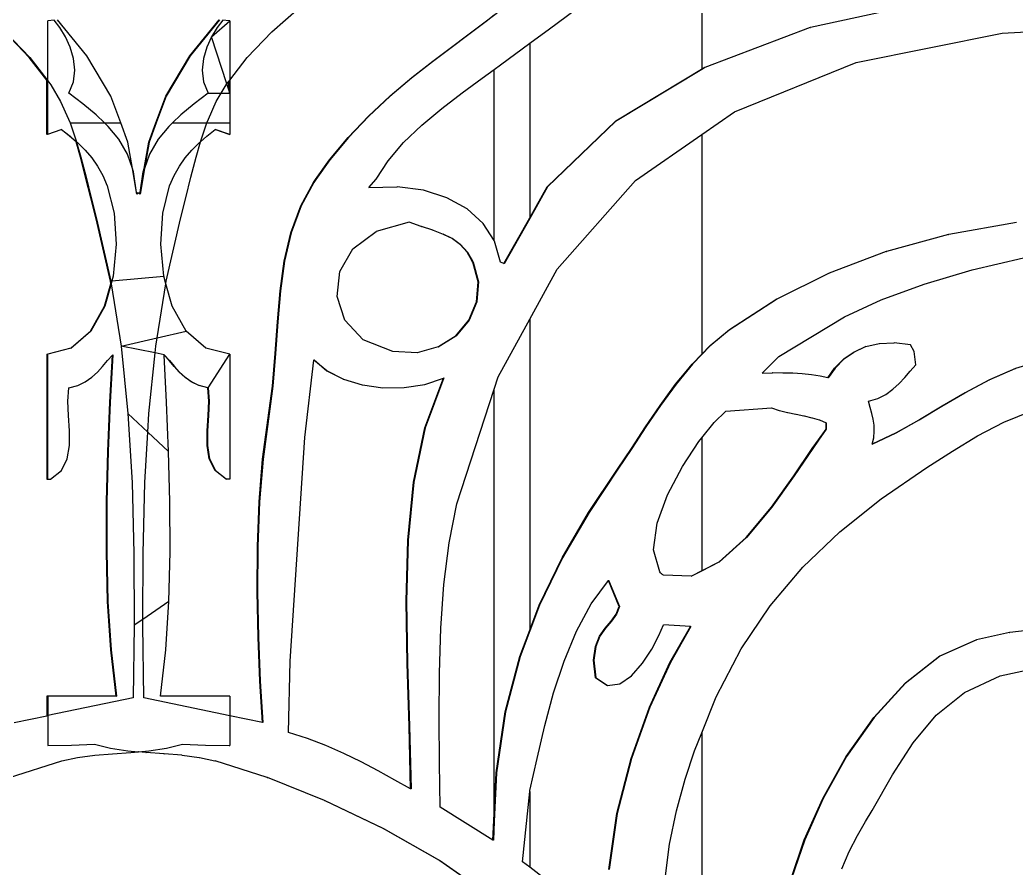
# Model space of a CAD drawing. Header units: inches. Extents: x 1397 to 20304, y -27267 to -746.
# Drawn here: x 3023.17 to 3036.18, y -9220.05 to -9208.98 of the extents above; entities that cross this region are included whole.
import ezdxf

# ---------------------------------------------------------------- set-up
doc = ezdxf.new("R2010")
doc.units = ezdxf.units.IN
doc.header["$LTSCALE"] = 17
doc.header["$MEASUREMENT"] = 0
doc.layers.add('OUTLINE', color=1, linetype='Continuous', lineweight=25)

# ---------------------------------------------------------------- blocks, each defined once
blk = doc.blocks.new('kk')
for p, q in [((-1717.483, -2503.72), (-1717.483, -2505.557)), ((-1719.595, -2504.392), (-1720.293, -2504.928)), ((-1719.472, -2505.027), (-1718.81, -2504.538)), ((-1714.53, -2504.68), (-1716.063, -2505.012)), ((-1723.096, -2505.07), (-1722.739, -2504.753)), ((-1725.937, -2504.916), (-1726.021, -2504.925)), ((-1726.021, -2505.709), (-1726.021, -2504.925)), ((-1725.863, -2505.013), (-1725.937, -2504.916)), ((-1725.513, -2505.381), (-1725.896, -2504.911)), ((-1724.166, -2505.381), (-1723.783, -2504.911)), ((-1723.778, -2504.911), (-1724.161, -2505.381)), ((-1723.884, -2505.132), (-1723.644, -2504.925)), ((-1723.737, -2504.916), (-1723.811, -2505.013)), ((-1723.653, -2504.925), (-1723.737, -2504.916)), ((-1723.644, -2504.925), (-1723.653, -2504.925)), ((-1723.644, -2504.925), (-1723.644, -2505.697)), ((-1720.997, -2505.456), (-1720.297, -2504.928)), ((-1720.293, -2504.928), (-1720.993, -2505.456)), ((-1720.297, -2504.928), (-1720.193, -2504.848)), ((-1720.297, -2504.928), (-1720.293, -2504.928)), ((-1713.561, -2505.085), (-1711.323, -2504.959)), ((-1726.262, -2505.405), (-1726.583, -2505.07)), ((-1726.578, -2505.07), (-1726.257, -2505.405)), ((-1725.791, -2505.132), (-1725.863, -2505.013)), ((-1723.811, -2505.013), (-1723.884, -2505.132)), ((-1723.417, -2505.405), (-1723.096, -2505.07)), ((-1719.728, -2505.217), (-1719.472, -2505.027)), ((-1716.068, -2505.012), (-1717.441, -2505.535)), ((-1716.068, -2505.012), (-1716.063, -2505.012)), ((-1715.466, -2505.469), (-1713.561, -2505.085)), ((-1725.728, -2505.268), (-1725.791, -2505.132)), ((-1723.884, -2505.132), (-1723.946, -2505.268)), ((-1723.683, -2505.748), (-1723.884, -2505.132)), ((-1720.109, -2505.5), (-1719.728, -2505.217)), ((-1719.728, -2505.217), (-1719.728, -2507.495)), ((-1725.684, -2505.415), (-1725.728, -2505.268)), ((-1723.946, -2505.268), (-1723.99, -2505.415)), ((-1726.035, -2505.697), (-1726.262, -2505.405)), ((-1726.257, -2505.405), (-1726.262, -2505.405)), ((-1726.257, -2505.405), (-1726.035, -2505.692)), ((-1725.667, -2505.568), (-1725.684, -2505.415)), ((-1725.2, -2505.909), (-1725.513, -2505.381)), ((-1724.479, -2505.909), (-1724.166, -2505.381)), ((-1724.161, -2505.381), (-1724.474, -2505.909)), ((-1724.166, -2505.381), (-1724.161, -2505.381)), ((-1723.99, -2505.415), (-1724.007, -2505.568)), ((-1723.644, -2505.697), (-1723.417, -2505.405)), ((-1721.272, -2505.667), (-1720.997, -2505.456)), ((-1720.993, -2505.456), (-1721.267, -2505.667)), ((-1720.997, -2505.456), (-1720.993, -2505.456)), ((-1717.055, -2506.112), (-1715.466, -2505.469)), ((-1725.685, -2505.72), (-1725.667, -2505.568)), ((-1724.007, -2505.568), (-1723.99, -2505.72)), ((-1720.35, -2505.672), (-1720.193, -2505.56)), ((-1720.193, -2505.56), (-1720.109, -2505.5)), ((-1720.193, -2507.793), (-1720.193, -2505.56)), ((-1718.609, -2506.234), (-1717.483, -2505.557)), ((-1717.441, -2505.535), (-1718.604, -2506.234)), ((-1717.483, -2505.557), (-1717.446, -2505.535)), ((-1717.446, -2505.535), (-1717.441, -2505.535)), ((-1726.035, -2505.692), (-1726.035, -2505.697)), ((-1726.035, -2505.692), (-1726.021, -2505.709)), ((-1726.035, -2506.407), (-1726.035, -2505.697)), ((-1726.021, -2505.709), (-1725.982, -2505.759)), ((-1726.021, -2506.404), (-1726.021, -2505.709)), ((-1725.746, -2505.867), (-1725.685, -2505.72)), ((-1723.99, -2505.72), (-1723.928, -2505.867)), ((-1723.692, -2505.759), (-1723.683, -2505.748)), ((-1723.683, -2505.748), (-1723.658, -2505.715)), ((-1723.658, -2505.825), (-1723.683, -2505.748)), ((-1723.658, -2505.715), (-1723.644, -2505.697)), ((-1723.658, -2505.825), (-1723.658, -2505.715)), ((-1723.644, -2505.697), (-1723.644, -2505.867)), ((-1721.554, -2505.906), (-1721.272, -2505.667)), ((-1721.267, -2505.667), (-1721.549, -2505.906)), ((-1721.272, -2505.667), (-1721.267, -2505.667)), ((-1720.61, -2505.863), (-1720.35, -2505.672)), ((-1725.982, -2505.759), (-1725.854, -2505.977)), ((-1725.565, -2506.009), (-1725.746, -2505.867)), ((-1723.928, -2505.867), (-1724.11, -2506.009)), ((-1723.928, -2505.867), (-1723.756, -2505.867)), ((-1723.821, -2505.977), (-1723.756, -2505.867)), ((-1723.756, -2505.867), (-1723.692, -2505.759)), ((-1723.756, -2505.867), (-1723.644, -2505.867)), ((-1723.644, -2505.867), (-1723.658, -2505.825)), ((-1723.644, -2505.867), (-1723.644, -2506.258)), ((-1720.877, -2506.068), (-1720.61, -2505.863)), ((-1725.854, -2505.977), (-1725.749, -2506.209)), ((-1725.391, -2506.152), (-1725.565, -2506.009)), ((-1725.069, -2506.258), (-1725.2, -2505.909)), ((-1724.61, -2506.258), (-1724.479, -2505.909)), ((-1724.474, -2505.909), (-1724.605, -2506.258)), ((-1724.479, -2505.909), (-1724.474, -2505.909)), ((-1724.11, -2506.009), (-1724.283, -2506.152)), ((-1723.925, -2506.209), (-1723.821, -2505.977)), ((-1721.834, -2506.167), (-1721.554, -2505.906)), ((-1721.549, -2505.906), (-1721.829, -2506.167)), ((-1721.554, -2505.906), (-1721.549, -2505.906)), ((-1721.137, -2506.286), (-1720.877, -2506.068)), ((-1717.483, -2506.409), (-1717.055, -2506.112)), ((-1725.749, -2506.209), (-1725.731, -2506.258)), ((-1725.731, -2506.258), (-1725.663, -2506.452)), ((-1725.731, -2506.258), (-1725.279, -2506.258)), ((-1725.279, -2506.258), (-1725.391, -2506.152)), ((-1725.279, -2506.258), (-1725.069, -2506.258)), ((-1725.232, -2506.303), (-1725.279, -2506.258)), ((-1724.976, -2506.508), (-1725.069, -2506.258)), ((-1724.703, -2506.508), (-1724.61, -2506.258)), ((-1724.605, -2506.258), (-1724.698, -2506.508)), ((-1724.605, -2506.258), (-1724.61, -2506.258)), ((-1724.395, -2506.258), (-1724.442, -2506.303)), ((-1724.283, -2506.152), (-1724.395, -2506.258)), ((-1724.395, -2506.258), (-1723.943, -2506.258)), ((-1724.012, -2506.452), (-1723.943, -2506.258)), ((-1723.943, -2506.258), (-1723.925, -2506.209)), ((-1723.943, -2506.258), (-1723.644, -2506.258)), ((-1723.644, -2506.258), (-1723.644, -2506.407)), ((-1721.834, -2506.167), (-1722.101, -2506.446)), ((-1721.829, -2506.167), (-1722.096, -2506.446)), ((-1721.834, -2506.167), (-1721.829, -2506.167)), ((-1719.501, -2507.092), (-1718.609, -2506.234)), ((-1718.604, -2506.234), (-1719.496, -2507.092)), ((-1718.609, -2506.234), (-1718.604, -2506.234)), ((-1726.021, -2506.404), (-1726.035, -2506.407)), ((-1726.021, -2506.404), (-1725.845, -2506.344)), ((-1725.845, -2506.344), (-1725.842, -2506.343)), ((-1725.736, -2506.43), (-1725.845, -2506.344)), ((-1725.842, -2506.343), (-1725.731, -2506.43)), ((-1725.093, -2506.471), (-1725.232, -2506.303)), ((-1724.442, -2506.303), (-1724.581, -2506.471)), ((-1723.943, -2506.43), (-1723.834, -2506.344)), ((-1723.834, -2506.344), (-1723.832, -2506.343)), ((-1723.658, -2506.404), (-1723.834, -2506.344)), ((-1723.832, -2506.343), (-1723.658, -2506.404)), ((-1723.658, -2506.404), (-1723.658, -2506.403)), ((-1723.658, -2506.404), (-1723.644, -2506.407)), ((-1721.375, -2506.514), (-1721.137, -2506.286)), ((-1725.736, -2506.43), (-1725.731, -2506.43)), ((-1725.652, -2506.503), (-1725.736, -2506.43)), ((-1725.731, -2506.43), (-1725.654, -2506.498)), ((-1725.663, -2506.452), (-1725.648, -2506.503)), ((-1725.652, -2506.503), (-1725.654, -2506.498)), ((-1725.654, -2506.498), (-1725.648, -2506.503)), ((-1725.594, -2506.705), (-1725.652, -2506.503)), ((-1725.646, -2506.509), (-1725.652, -2506.503)), ((-1725.648, -2506.503), (-1725.646, -2506.509)), ((-1725.648, -2506.503), (-1725.629, -2506.519)), ((-1725.646, -2506.509), (-1725.589, -2506.705)), ((-1725.629, -2506.519), (-1725.534, -2506.613)), ((-1724.981, -2506.666), (-1725.093, -2506.471)), ((-1724.917, -2506.851), (-1724.976, -2506.508)), ((-1724.762, -2506.851), (-1724.703, -2506.508)), ((-1724.698, -2506.508), (-1724.753, -2506.825)), ((-1724.703, -2506.508), (-1724.698, -2506.508)), ((-1724.581, -2506.471), (-1724.693, -2506.666)), ((-1724.14, -2506.613), (-1724.045, -2506.519)), ((-1724.085, -2506.705), (-1724.027, -2506.503)), ((-1724.045, -2506.519), (-1724.027, -2506.503)), ((-1724.027, -2506.503), (-1723.943, -2506.43)), ((-1724.027, -2506.503), (-1724.012, -2506.452)), ((-1722.344, -2506.737), (-1722.101, -2506.446)), ((-1722.096, -2506.446), (-1722.339, -2506.737)), ((-1722.101, -2506.446), (-1722.096, -2506.446)), ((-1721.578, -2506.75), (-1721.375, -2506.514)), ((-1718.349, -2507.01), (-1717.483, -2506.409)), ((-1717.483, -2506.409), (-1717.483, -2509.275)), ((-1725.534, -2506.613), (-1725.448, -2506.713)), ((-1724.917, -2506.851), (-1724.981, -2506.666)), ((-1724.693, -2506.666), (-1724.757, -2506.851)), ((-1724.226, -2506.713), (-1724.14, -2506.613)), ((-1725.527, -2506.966), (-1725.594, -2506.705)), ((-1725.589, -2506.705), (-1725.594, -2506.705)), ((-1725.589, -2506.705), (-1725.522, -2506.966)), ((-1725.448, -2506.713), (-1725.371, -2506.822)), ((-1724.303, -2506.822), (-1724.226, -2506.713)), ((-1724.152, -2506.966), (-1724.085, -2506.705)), ((-1722.524, -2506.995), (-1722.344, -2506.737)), ((-1722.339, -2506.737), (-1722.521, -2506.997)), ((-1722.344, -2506.737), (-1722.339, -2506.737)), ((-1721.733, -2506.992), (-1721.578, -2506.75)), ((-1725.371, -2506.822), (-1725.303, -2506.943)), ((-1724.902, -2506.894), (-1724.917, -2506.851)), ((-1724.862, -2507.164), (-1724.917, -2506.851)), ((-1724.862, -2507.164), (-1724.902, -2506.894)), ((-1724.816, -2507.164), (-1724.777, -2506.894)), ((-1724.757, -2506.851), (-1724.812, -2507.164)), ((-1724.772, -2506.894), (-1724.79, -2507.013)), ((-1724.777, -2506.894), (-1724.762, -2506.851)), ((-1724.772, -2506.894), (-1724.777, -2506.894)), ((-1724.766, -2506.878), (-1724.772, -2506.894)), ((-1724.766, -2506.878), (-1724.762, -2506.851)), ((-1724.757, -2506.851), (-1724.766, -2506.878)), ((-1724.762, -2506.851), (-1724.753, -2506.825)), ((-1724.753, -2506.825), (-1724.757, -2506.851)), ((-1724.371, -2506.943), (-1724.303, -2506.822)), ((-1725.461, -2507.236), (-1725.527, -2506.966)), ((-1725.522, -2506.966), (-1725.527, -2506.966)), ((-1725.522, -2506.966), (-1725.456, -2507.236)), ((-1725.303, -2506.943), (-1725.245, -2507.078)), ((-1724.816, -2507.164), (-1724.79, -2507.013)), ((-1724.79, -2507.013), (-1724.812, -2507.164)), ((-1724.43, -2507.078), (-1724.371, -2506.943)), ((-1724.218, -2507.236), (-1724.152, -2506.966)), ((-1722.717, -2507.337), (-1722.553, -2507.036)), ((-1722.548, -2507.036), (-1722.712, -2507.337)), ((-1722.553, -2507.036), (-1722.524, -2506.995)), ((-1722.553, -2507.036), (-1722.548, -2507.036)), ((-1722.521, -2506.997), (-1722.548, -2507.036)), ((-1722.521, -2506.997), (-1722.524, -2506.995)), ((-1721.829, -2507.1), (-1721.733, -2506.992)), ((-1719.37, -2508.164), (-1718.349, -2507.01)), ((-1725.245, -2507.078), (-1725.154, -2507.436)), ((-1724.839, -2507.175), (-1724.862, -2507.164)), ((-1724.86, -2507.186), (-1724.862, -2507.164)), ((-1724.837, -2507.176), (-1724.86, -2507.186)), ((-1724.839, -2507.175), (-1724.816, -2507.164)), ((-1724.837, -2507.176), (-1724.839, -2507.175)), ((-1724.816, -2507.166), (-1724.837, -2507.176)), ((-1724.815, -2507.186), (-1724.837, -2507.176)), ((-1724.812, -2507.164), (-1724.816, -2507.164)), ((-1724.816, -2507.166), (-1724.816, -2507.164)), ((-1724.812, -2507.164), (-1724.816, -2507.166)), ((-1724.812, -2507.164), (-1724.815, -2507.186)), ((-1724.52, -2507.436), (-1724.43, -2507.078)), ((-1721.829, -2507.1), (-1721.464, -2507.09)), ((-1721.464, -2507.09), (-1721.46, -2507.09)), ((-1721.117, -2507.135), (-1721.46, -2507.09)), ((-1720.81, -2507.233), (-1721.117, -2507.135)), ((-1719.728, -2507.495), (-1719.501, -2507.092)), ((-1719.496, -2507.092), (-1719.728, -2507.503)), ((-1719.501, -2507.092), (-1719.496, -2507.092)), ((-1725.39, -2507.51), (-1725.461, -2507.236)), ((-1725.456, -2507.236), (-1725.461, -2507.236)), ((-1725.456, -2507.236), (-1725.385, -2507.51)), ((-1724.289, -2507.51), (-1724.218, -2507.236)), ((-1720.547, -2507.378), (-1720.81, -2507.233)), ((-1725.154, -2507.436), (-1725.127, -2507.841)), ((-1724.547, -2507.841), (-1724.52, -2507.436)), ((-1722.848, -2507.69), (-1722.717, -2507.337)), ((-1722.712, -2507.337), (-1722.843, -2507.69)), ((-1722.717, -2507.337), (-1722.712, -2507.337)), ((-1720.336, -2507.569), (-1720.547, -2507.378)), ((-1725.204, -2508.321), (-1725.39, -2507.51)), ((-1725.385, -2507.51), (-1725.39, -2507.51)), ((-1725.385, -2507.51), (-1725.199, -2508.321)), ((-1724.475, -2508.321), (-1724.289, -2507.51)), ((-1721.303, -2507.554), (-1721.736, -2507.672)), ((-1721.145, -2507.608), (-1721.303, -2507.554)), ((-1720.193, -2507.793), (-1720.336, -2507.569)), ((-1720.065, -2508.093), (-1719.728, -2507.495)), ((-1719.728, -2507.503), (-1720.061, -2508.094)), ((-1719.728, -2507.495), (-1719.728, -2507.503)), ((-1713.372, -2507.557), (-1714.256, -2507.714)), ((-1722.933, -2508.061), (-1722.848, -2507.69)), ((-1722.843, -2507.69), (-1722.929, -2508.061)), ((-1722.848, -2507.69), (-1722.843, -2507.69)), ((-1722.039, -2507.901), (-1721.736, -2507.672)), ((-1721.145, -2507.608), (-1721.14, -2507.608)), ((-1720.996, -2507.656), (-1721.14, -2507.608)), ((-1720.996, -2507.656), (-1720.991, -2507.656)), ((-1720.991, -2507.656), (-1720.861, -2507.707)), ((-1720.741, -2507.767), (-1720.861, -2507.707)), ((-1720.861, -2507.707), (-1720.857, -2507.707)), ((-1720.857, -2507.707), (-1720.736, -2507.767)), ((-1720.741, -2507.767), (-1720.736, -2507.767)), ((-1720.636, -2507.843), (-1720.741, -2507.767)), ((-1720.736, -2507.767), (-1720.631, -2507.843)), ((-1720.187, -2507.802), (-1720.193, -2507.793)), ((-1720.109, -2508.073), (-1720.187, -2507.802)), ((-1714.26, -2507.714), (-1715.072, -2507.934)), ((-1714.26, -2507.714), (-1714.256, -2507.714)), ((-1725.127, -2507.841), (-1725.166, -2508.258)), ((-1724.508, -2508.258), (-1724.547, -2507.841)), ((-1722.209, -2508.198), (-1722.039, -2507.901)), ((-1720.636, -2507.843), (-1720.631, -2507.843)), ((-1720.546, -2507.943), (-1720.636, -2507.843)), ((-1720.631, -2507.843), (-1720.541, -2507.943)), ((-1720.546, -2507.943), (-1720.541, -2507.943)), ((-1720.483, -2508.053), (-1720.546, -2507.943)), ((-1720.541, -2507.943), (-1720.477, -2508.056)), ((-1715.077, -2507.934), (-1715.821, -2508.217)), ((-1715.077, -2507.934), (-1715.072, -2507.934)), ((-1722.987, -2508.449), (-1722.933, -2508.061)), ((-1722.929, -2508.061), (-1722.982, -2508.449)), ((-1722.933, -2508.061), (-1722.929, -2508.061)), ((-1720.477, -2508.056), (-1720.483, -2508.053)), ((-1720.472, -2508.073), (-1720.483, -2508.053)), ((-1720.477, -2508.056), (-1720.467, -2508.073)), ((-1720.472, -2508.073), (-1720.467, -2508.073)), ((-1720.404, -2508.333), (-1720.472, -2508.073)), ((-1720.467, -2508.073), (-1720.399, -2508.333)), ((-1720.065, -2508.093), (-1720.109, -2508.073)), ((-1720.061, -2508.094), (-1720.065, -2508.093)), ((-1713.951, -2508.176), (-1713.283, -2508.018)), ((-1722.245, -2508.523), (-1722.209, -2508.198)), ((-1719.728, -2508.817), (-1719.37, -2508.164)), ((-1716.508, -2508.559), (-1715.825, -2508.217)), ((-1715.821, -2508.217), (-1716.503, -2508.559)), ((-1715.825, -2508.217), (-1715.821, -2508.217)), ((-1714.579, -2508.361), (-1713.951, -2508.176)), ((-1725.28, -2508.648), (-1725.198, -2508.355)), ((-1725.194, -2508.355), (-1725.275, -2508.648)), ((-1725.198, -2508.355), (-1725.204, -2508.321)), ((-1725.199, -2508.321), (-1725.204, -2508.321)), ((-1725.199, -2508.321), (-1725.184, -2508.319)), ((-1725.199, -2508.321), (-1725.195, -2508.345)), ((-1725.198, -2508.355), (-1725.195, -2508.345)), ((-1725.195, -2508.345), (-1725.194, -2508.355)), ((-1725.184, -2508.319), (-1725.194, -2508.355)), ((-1725.194, -2508.355), (-1725.064, -2509.169)), ((-1725.184, -2508.319), (-1724.508, -2508.258)), ((-1725.166, -2508.258), (-1725.184, -2508.319)), ((-1724.593, -2509.06), (-1724.481, -2508.355)), ((-1724.481, -2508.355), (-1724.508, -2508.258)), ((-1724.481, -2508.355), (-1724.475, -2508.321)), ((-1724.399, -2508.648), (-1724.481, -2508.355)), ((-1720.425, -2508.592), (-1720.404, -2508.333)), ((-1720.399, -2508.333), (-1720.42, -2508.592)), ((-1720.404, -2508.333), (-1720.399, -2508.333)), ((-1723.022, -2508.851), (-1722.987, -2508.449)), ((-1722.982, -2508.449), (-1723.017, -2508.851)), ((-1722.987, -2508.449), (-1722.982, -2508.449)), ((-1715.142, -2508.566), (-1714.579, -2508.361)), ((-1722.143, -2508.833), (-1722.245, -2508.523)), ((-1720.525, -2508.832), (-1720.425, -2508.592)), ((-1720.42, -2508.592), (-1720.521, -2508.832)), ((-1720.425, -2508.592), (-1720.42, -2508.592)), ((-1717.127, -2508.959), (-1716.508, -2508.559)), ((-1716.503, -2508.559), (-1717.123, -2508.959)), ((-1716.508, -2508.559), (-1716.503, -2508.559)), ((-1715.618, -2508.786), (-1715.142, -2508.566)), ((-1725.462, -2508.974), (-1725.28, -2508.648)), ((-1725.275, -2508.648), (-1725.458, -2508.974)), ((-1725.28, -2508.648), (-1725.275, -2508.648)), ((-1724.216, -2508.974), (-1724.399, -2508.648)), ((-1723.052, -2509.266), (-1723.022, -2508.851)), ((-1723.017, -2508.851), (-1723.047, -2509.266)), ((-1723.022, -2508.851), (-1723.017, -2508.851)), ((-1721.902, -2509.086), (-1722.143, -2508.833)), ((-1720.695, -2509.034), (-1720.525, -2508.832)), ((-1720.521, -2508.832), (-1720.69, -2509.034)), ((-1720.525, -2508.832), (-1720.521, -2508.832)), ((-1720.141, -2509.571), (-1719.728, -2508.817)), ((-1719.728, -2508.817), (-1719.728, -2512.875)), ((-1716.478, -2509.305), (-1715.618, -2508.786)), ((-1725.722, -2509.198), (-1725.462, -2508.974)), ((-1725.459, -2508.975), (-1725.717, -2509.198)), ((-1725.462, -2508.974), (-1725.458, -2508.974)), ((-1725.459, -2508.975), (-1725.462, -2508.974)), ((-1725.458, -2508.974), (-1725.459, -2508.975)), ((-1724.593, -2509.06), (-1724.216, -2508.974)), ((-1723.957, -2509.198), (-1724.216, -2508.974)), ((-1717.378, -2509.167), (-1717.127, -2508.959)), ((-1717.123, -2508.959), (-1717.374, -2509.167)), ((-1717.127, -2508.959), (-1717.123, -2508.959)), ((-1725.064, -2509.169), (-1724.593, -2509.06)), ((-1724.61, -2509.169), (-1724.593, -2509.06)), ((-1721.518, -2509.24), (-1721.902, -2509.086)), ((-1720.924, -2509.181), (-1720.695, -2509.034)), ((-1720.69, -2509.034), (-1720.92, -2509.181)), ((-1720.695, -2509.034), (-1720.69, -2509.034)), ((-1715.339, -2509.176), (-1715.168, -2509.134)), ((-1715.168, -2509.134), (-1715.163, -2509.134)), ((-1715.163, -2509.134), (-1714.974, -2509.125)), ((-1714.974, -2509.125), (-1714.973, -2509.126)), ((-1714.973, -2509.126), (-1714.969, -2509.125)), ((-1714.758, -2509.154), (-1714.969, -2509.125)), ((-1725.722, -2509.198), (-1726.021, -2509.274)), ((-1725.722, -2509.198), (-1725.717, -2509.198)), ((-1725.064, -2509.169), (-1724.974, -2510.048)), ((-1724.619, -2509.259), (-1725.064, -2509.169)), ((-1724.7, -2510.048), (-1724.619, -2509.259)), ((-1724.619, -2509.259), (-1724.61, -2509.169)), ((-1724.501, -2509.283), (-1724.619, -2509.259)), ((-1723.644, -2509.277), (-1723.957, -2509.198)), ((-1723.089, -2509.692), (-1723.052, -2509.266)), ((-1723.047, -2509.266), (-1723.084, -2509.692)), ((-1723.052, -2509.266), (-1723.047, -2509.266)), ((-1721.199, -2509.256), (-1721.518, -2509.24)), ((-1720.924, -2509.181), (-1721.199, -2509.256)), ((-1720.924, -2509.181), (-1720.92, -2509.181)), ((-1717.374, -2509.167), (-1717.483, -2509.28)), ((-1717.483, -2509.275), (-1717.378, -2509.167)), ((-1717.378, -2509.167), (-1717.374, -2509.167)), ((-1715.634, -2509.342), (-1715.499, -2509.247)), ((-1715.495, -2509.247), (-1715.63, -2509.342)), ((-1715.499, -2509.247), (-1715.344, -2509.176)), ((-1715.499, -2509.247), (-1715.495, -2509.247)), ((-1715.339, -2509.176), (-1715.495, -2509.247)), ((-1715.344, -2509.176), (-1715.339, -2509.176)), ((-1714.71, -2509.24), (-1714.758, -2509.154)), ((-1714.686, -2509.413), (-1714.71, -2509.24)), ((-1726.035, -2509.277), (-1726.021, -2509.274)), ((-1726.035, -2509.277), (-1726.035, -2510.907)), ((-1726.021, -2510.906), (-1726.021, -2509.274)), ((-1725.307, -2509.436), (-1725.241, -2509.359)), ((-1725.241, -2509.359), (-1725.178, -2509.289)), ((-1725.209, -2509.903), (-1725.178, -2509.289)), ((-1725.173, -2509.283), (-1725.205, -2509.903)), ((-1725.178, -2509.289), (-1725.173, -2509.283)), ((-1724.501, -2509.283), (-1724.433, -2509.359)), ((-1724.501, -2509.289), (-1724.501, -2509.283)), ((-1724.438, -2509.359), (-1724.501, -2509.289)), ((-1724.47, -2509.903), (-1724.501, -2509.289)), ((-1724.372, -2509.436), (-1724.438, -2509.359)), ((-1724.438, -2509.359), (-1724.433, -2509.359)), ((-1724.433, -2509.359), (-1724.368, -2509.436)), ((-1723.928, -2509.716), (-1723.644, -2509.277)), ((-1723.644, -2509.277), (-1723.644, -2510.907)), ((-1722.665, -2510.364), (-1722.546, -2509.352)), ((-1722.546, -2509.352), (-1722.545, -2509.348)), ((-1722.38, -2509.492), (-1722.546, -2509.352)), ((-1722.545, -2509.348), (-1722.376, -2509.492)), ((-1717.609, -2509.406), (-1717.483, -2509.275)), ((-1717.483, -2509.28), (-1717.605, -2509.406)), ((-1717.483, -2509.275), (-1717.483, -2509.28)), ((-1716.693, -2509.521), (-1716.478, -2509.305)), ((-1715.748, -2509.456), (-1715.634, -2509.342)), ((-1715.63, -2509.342), (-1715.743, -2509.456)), ((-1715.634, -2509.342), (-1715.63, -2509.342)), ((-1713.019, -2509.348), (-1713.387, -2509.464)), ((-1725.448, -2509.577), (-1725.374, -2509.509)), ((-1725.374, -2509.509), (-1725.307, -2509.436)), ((-1724.304, -2509.509), (-1724.372, -2509.436)), ((-1724.368, -2509.436), (-1724.372, -2509.436)), ((-1724.368, -2509.436), (-1724.3, -2509.509)), ((-1724.231, -2509.577), (-1724.304, -2509.509)), ((-1724.3, -2509.509), (-1724.304, -2509.509)), ((-1724.3, -2509.509), (-1724.226, -2509.577)), ((-1722.38, -2509.492), (-1722.376, -2509.492)), ((-1722.165, -2509.602), (-1722.38, -2509.492)), ((-1722.376, -2509.492), (-1722.16, -2509.602)), ((-1717.824, -2509.667), (-1717.687, -2509.501)), ((-1717.684, -2509.502), (-1717.819, -2509.667)), ((-1717.687, -2509.501), (-1717.609, -2509.406)), ((-1717.684, -2509.502), (-1717.687, -2509.501)), ((-1717.605, -2509.406), (-1717.684, -2509.502)), ((-1717.609, -2509.406), (-1717.605, -2509.406)), ((-1716.693, -2509.521), (-1716.562, -2509.52)), ((-1716.562, -2509.52), (-1716.56, -2509.52)), ((-1716.557, -2509.52), (-1716.56, -2509.52)), ((-1716.424, -2509.521), (-1716.557, -2509.52)), ((-1716.295, -2509.525), (-1716.424, -2509.521)), ((-1716.17, -2509.532), (-1716.295, -2509.525)), ((-1715.837, -2509.585), (-1715.748, -2509.456)), ((-1715.743, -2509.456), (-1715.833, -2509.586)), ((-1715.748, -2509.456), (-1715.743, -2509.456)), ((-1714.832, -2509.579), (-1714.76, -2509.496)), ((-1714.76, -2509.496), (-1714.686, -2509.413)), ((-1713.731, -2509.611), (-1713.391, -2509.464)), ((-1713.387, -2509.464), (-1713.726, -2509.611)), ((-1713.391, -2509.464), (-1713.387, -2509.464)), ((-1725.63, -2509.683), (-1725.532, -2509.636)), ((-1725.532, -2509.636), (-1725.448, -2509.577)), ((-1724.147, -2509.636), (-1724.231, -2509.577)), ((-1724.226, -2509.577), (-1724.231, -2509.577)), ((-1724.226, -2509.577), (-1724.142, -2509.636)), ((-1724.049, -2509.683), (-1724.147, -2509.636)), ((-1724.142, -2509.636), (-1724.147, -2509.636)), ((-1724.142, -2509.636), (-1724.044, -2509.683)), ((-1722.165, -2509.602), (-1722.16, -2509.602)), ((-1722.16, -2509.602), (-1721.917, -2509.676)), ((-1721.1, -2509.67), (-1720.854, -2509.588)), ((-1721.098, -2510.236), (-1720.854, -2509.588)), ((-1720.849, -2509.586), (-1721.094, -2510.236)), ((-1720.854, -2509.588), (-1720.849, -2509.586)), ((-1720.193, -2509.731), (-1720.141, -2509.571)), ((-1716.051, -2509.543), (-1716.17, -2509.532)), ((-1715.938, -2509.561), (-1716.051, -2509.543)), ((-1715.837, -2509.585), (-1715.938, -2509.561)), ((-1715.833, -2509.586), (-1715.837, -2509.585)), ((-1714.906, -2509.66), (-1714.832, -2509.579)), ((-1714.047, -2509.778), (-1713.731, -2509.611)), ((-1713.726, -2509.611), (-1714.042, -2509.778)), ((-1713.731, -2509.611), (-1713.726, -2509.611)), ((-1725.76, -2509.887), (-1725.746, -2509.716)), ((-1725.746, -2509.716), (-1725.63, -2509.683)), ((-1724.044, -2509.683), (-1724.049, -2509.683)), ((-1723.933, -2509.716), (-1724.044, -2509.683)), ((-1723.918, -2509.887), (-1723.933, -2509.716)), ((-1723.928, -2509.716), (-1723.933, -2509.716)), ((-1723.928, -2509.716), (-1723.914, -2509.887)), ((-1723.216, -2510.644), (-1723.089, -2509.692)), ((-1723.084, -2509.692), (-1723.211, -2510.644)), ((-1723.089, -2509.692), (-1723.084, -2509.692)), ((-1721.917, -2509.676), (-1721.912, -2509.676)), ((-1721.912, -2509.676), (-1721.649, -2509.714)), ((-1721.649, -2509.714), (-1721.645, -2509.714)), ((-1721.645, -2509.714), (-1721.37, -2509.712)), ((-1721.37, -2509.712), (-1721.1, -2509.67)), ((-1720.682, -2511.229), (-1720.193, -2509.731)), ((-1720.193, -2515.272), (-1720.193, -2509.731)), ((-1718.025, -2509.943), (-1717.824, -2509.667)), ((-1717.819, -2509.667), (-1718.021, -2509.943)), ((-1717.824, -2509.667), (-1717.819, -2509.667)), ((-1715.078, -2509.8), (-1714.987, -2509.734)), ((-1714.987, -2509.734), (-1714.906, -2509.66)), ((-1714.348, -2509.955), (-1714.047, -2509.778)), ((-1714.042, -2509.778), (-1714.344, -2509.955)), ((-1714.047, -2509.778), (-1714.042, -2509.778)), ((-1725.752, -2510.077), (-1725.76, -2509.887)), ((-1725.236, -2510.545), (-1725.209, -2509.903)), ((-1725.205, -2509.903), (-1725.231, -2510.541)), ((-1725.209, -2509.903), (-1725.205, -2509.903)), ((-1724.443, -2510.545), (-1724.47, -2509.903)), ((-1723.927, -2510.077), (-1723.918, -2509.887)), ((-1723.914, -2509.887), (-1723.922, -2510.077)), ((-1723.914, -2509.887), (-1723.918, -2509.887)), ((-1715.307, -2509.889), (-1715.183, -2509.852)), ((-1715.286, -2509.969), (-1715.307, -2509.889)), ((-1715.183, -2509.852), (-1715.078, -2509.8)), ((-1724.974, -2510.048), (-1724.92, -2510.952)), ((-1724.974, -2510.048), (-1724.715, -2510.291)), ((-1724.715, -2510.291), (-1724.7, -2510.048)), ((-1718.217, -2510.225), (-1718.025, -2509.943)), ((-1718.021, -2509.943), (-1718.212, -2510.225)), ((-1718.025, -2509.943), (-1718.021, -2509.943)), ((-1717.322, -2510.165), (-1717.17, -2510.018)), ((-1717.17, -2510.018), (-1716.573, -2509.975)), ((-1716.573, -2509.975), (-1716.471, -2510.009)), ((-1716.471, -2510.009), (-1716.466, -2510.009)), ((-1716.466, -2510.009), (-1716.362, -2510.036)), ((-1716.362, -2510.036), (-1716.358, -2510.036)), ((-1716.358, -2510.036), (-1716.255, -2510.059)), ((-1715.264, -2510.048), (-1715.286, -2509.969)), ((-1715.246, -2510.125), (-1715.264, -2510.048)), ((-1714.645, -2510.133), (-1714.348, -2509.955)), ((-1714.344, -2509.955), (-1714.641, -2510.133)), ((-1714.348, -2509.955), (-1714.344, -2509.955)), ((-1713.541, -2510.162), (-1713.173, -2510.013)), ((-1725.738, -2510.274), (-1725.752, -2510.077)), ((-1723.941, -2510.274), (-1723.927, -2510.077)), ((-1723.922, -2510.077), (-1723.936, -2510.274)), ((-1723.922, -2510.077), (-1723.927, -2510.077)), ((-1717.483, -2510.368), (-1717.322, -2510.165)), ((-1716.255, -2510.059), (-1716.25, -2510.059)), ((-1716.25, -2510.059), (-1716.149, -2510.081)), ((-1716.149, -2510.081), (-1716.145, -2510.081)), ((-1716.145, -2510.081), (-1716.047, -2510.104)), ((-1716.047, -2510.104), (-1716.043, -2510.104)), ((-1716.043, -2510.104), (-1715.951, -2510.133)), ((-1715.951, -2510.133), (-1715.946, -2510.133)), ((-1715.946, -2510.133), (-1715.861, -2510.17)), ((-1715.861, -2510.17), (-1715.857, -2510.17)), ((-1715.861, -2510.256), (-1715.861, -2510.17)), ((-1715.857, -2510.17), (-1715.857, -2510.256)), ((-1715.234, -2510.203), (-1715.246, -2510.125)), ((-1714.947, -2510.302), (-1714.645, -2510.133)), ((-1714.641, -2510.133), (-1714.943, -2510.302)), ((-1714.645, -2510.133), (-1714.641, -2510.133)), ((-1713.881, -2510.34), (-1713.541, -2510.162)), ((-1725.737, -2510.466), (-1725.738, -2510.274)), ((-1724.754, -2510.952), (-1724.715, -2510.291)), ((-1724.715, -2510.291), (-1724.443, -2510.545)), ((-1723.942, -2510.466), (-1723.941, -2510.274)), ((-1723.936, -2510.274), (-1723.941, -2510.274)), ((-1723.936, -2510.274), (-1723.937, -2510.466)), ((-1721.247, -2510.946), (-1721.098, -2510.236)), ((-1721.094, -2510.236), (-1721.243, -2510.946)), ((-1721.098, -2510.236), (-1721.094, -2510.236)), ((-1718.402, -2510.505), (-1718.217, -2510.225)), ((-1718.212, -2510.225), (-1718.398, -2510.505)), ((-1718.217, -2510.225), (-1718.212, -2510.225)), ((-1715.961, -2510.395), (-1715.861, -2510.256)), ((-1715.857, -2510.256), (-1715.957, -2510.397)), ((-1715.861, -2510.256), (-1715.857, -2510.256)), ((-1714.943, -2510.302), (-1715.259, -2510.451)), ((-1715.259, -2510.448), (-1714.947, -2510.302)), ((-1715.238, -2510.365), (-1715.23, -2510.282)), ((-1715.23, -2510.282), (-1715.234, -2510.203)), ((-1714.947, -2510.302), (-1714.943, -2510.302)), ((-1722.856, -2513.283), (-1722.665, -2510.364)), ((-1717.736, -2510.743), (-1717.522, -2510.417)), ((-1717.522, -2510.417), (-1717.483, -2510.368)), ((-1717.483, -2510.368), (-1717.483, -2512.101)), ((-1716.04, -2510.506), (-1715.961, -2510.395)), ((-1715.957, -2510.397), (-1716.035, -2510.506)), ((-1715.957, -2510.397), (-1715.961, -2510.395)), ((-1715.259, -2510.448), (-1715.238, -2510.365)), ((-1714.209, -2510.539), (-1713.881, -2510.34)), ((-1725.766, -2510.643), (-1725.737, -2510.466)), ((-1725.253, -2511.199), (-1725.236, -2510.545)), ((-1725.231, -2510.545), (-1725.249, -2511.199)), ((-1725.231, -2510.541), (-1725.236, -2510.545)), ((-1725.236, -2510.545), (-1725.231, -2510.545)), ((-1725.231, -2510.541), (-1725.231, -2510.545)), ((-1724.426, -2511.199), (-1724.443, -2510.545)), ((-1723.913, -2510.643), (-1723.942, -2510.466)), ((-1723.937, -2510.466), (-1723.942, -2510.466)), ((-1723.937, -2510.466), (-1723.908, -2510.643)), ((-1718.584, -2510.775), (-1718.402, -2510.505)), ((-1718.398, -2510.505), (-1718.58, -2510.775)), ((-1718.402, -2510.505), (-1718.398, -2510.505)), ((-1716.282, -2510.865), (-1716.04, -2510.506)), ((-1716.035, -2510.506), (-1716.277, -2510.865)), ((-1716.04, -2510.506), (-1716.035, -2510.506)), ((-1715.259, -2510.451), (-1715.259, -2510.448)), ((-1714.543, -2510.754), (-1714.209, -2510.539)), ((-1725.843, -2510.793), (-1725.766, -2510.643)), ((-1723.836, -2510.793), (-1723.913, -2510.643)), ((-1723.908, -2510.643), (-1723.913, -2510.643)), ((-1723.908, -2510.643), (-1723.832, -2510.793)), ((-1723.26, -2511.201), (-1723.216, -2510.644)), ((-1723.211, -2510.644), (-1723.255, -2511.201)), ((-1723.216, -2510.644), (-1723.211, -2510.644)), ((-1725.985, -2510.905), (-1725.843, -2510.793)), ((-1723.694, -2510.905), (-1723.836, -2510.793)), ((-1723.832, -2510.793), (-1723.836, -2510.793)), ((-1723.832, -2510.793), (-1723.689, -2510.905)), ((-1718.96, -2511.343), (-1718.584, -2510.775)), ((-1718.58, -2510.775), (-1718.955, -2511.343)), ((-1718.584, -2510.775), (-1718.58, -2510.775)), ((-1717.929, -2511.109), (-1717.736, -2510.743)), ((-1715.14, -2511.163), (-1714.543, -2510.754)), ((-1726.035, -2510.907), (-1726.021, -2510.906)), ((-1726.021, -2510.906), (-1725.985, -2510.905)), ((-1724.92, -2510.952), (-1724.896, -2511.876)), ((-1724.778, -2511.876), (-1724.754, -2510.952)), ((-1723.689, -2510.905), (-1723.694, -2510.905)), ((-1723.658, -2510.906), (-1723.689, -2510.905)), ((-1723.644, -2510.907), (-1723.658, -2510.906)), ((-1721.322, -2511.704), (-1721.247, -2510.946)), ((-1721.243, -2510.946), (-1721.317, -2511.704)), ((-1721.247, -2510.946), (-1721.243, -2510.946)), ((-1716.574, -2511.273), (-1716.282, -2510.865)), ((-1716.277, -2510.865), (-1716.569, -2511.273)), ((-1716.282, -2510.865), (-1716.277, -2510.865)), ((-1725.256, -2511.856), (-1725.253, -2511.199)), ((-1725.253, -2511.199), (-1725.249, -2511.199)), ((-1725.249, -2511.199), (-1725.252, -2511.856)), ((-1724.423, -2511.856), (-1724.426, -2511.199)), ((-1723.283, -2511.784), (-1723.26, -2511.201)), ((-1723.255, -2511.201), (-1723.278, -2511.784)), ((-1723.26, -2511.201), (-1723.255, -2511.201)), ((-1718.066, -2511.482), (-1717.929, -2511.109)), ((-1715.679, -2511.593), (-1715.14, -2511.163)), ((-1720.782, -2511.738), (-1720.682, -2511.229)), ((-1719.304, -2511.931), (-1718.96, -2511.343)), ((-1718.955, -2511.343), (-1719.299, -2511.931)), ((-1718.96, -2511.343), (-1718.955, -2511.343)), ((-1716.903, -2511.667), (-1716.574, -2511.273)), ((-1716.569, -2511.273), (-1716.898, -2511.667)), ((-1716.574, -2511.273), (-1716.569, -2511.273)), ((-1718.111, -2511.829), (-1718.066, -2511.482)), ((-1716.162, -2512.055), (-1715.679, -2511.593)), ((-1721.343, -2512.497), (-1721.322, -2511.704)), ((-1721.317, -2511.704), (-1721.338, -2512.497)), ((-1721.322, -2511.704), (-1721.317, -2511.704)), ((-1720.849, -2512.283), (-1720.782, -2511.738)), ((-1717.257, -2511.987), (-1716.903, -2511.667)), ((-1716.898, -2511.667), (-1717.252, -2511.987)), ((-1716.903, -2511.667), (-1716.898, -2511.667)), ((-1725.256, -2511.856), (-1725.252, -2511.856)), ((-1725.24, -2512.504), (-1725.256, -2511.856)), ((-1725.252, -2511.856), (-1725.235, -2512.504)), ((-1724.439, -2512.504), (-1724.423, -2511.856)), ((-1723.287, -2512.378), (-1723.283, -2511.784)), ((-1723.283, -2511.784), (-1723.278, -2511.784)), ((-1723.278, -2511.784), (-1723.282, -2512.378)), ((-1718.03, -2512.116), (-1718.111, -2511.829)), ((-1724.896, -2511.876), (-1724.894, -2512.814)), ((-1724.78, -2512.736), (-1724.778, -2511.876)), ((-1719.606, -2512.553), (-1719.304, -2511.931)), ((-1719.299, -2511.931), (-1719.602, -2512.553)), ((-1719.304, -2511.931), (-1719.299, -2511.931)), ((-1717.252, -2511.987), (-1717.483, -2512.103)), ((-1717.483, -2512.101), (-1717.257, -2511.987)), ((-1717.257, -2511.987), (-1717.252, -2511.987)), ((-1718.02, -2512.129), (-1718.03, -2512.116)), ((-1717.622, -2512.171), (-1717.483, -2512.101)), ((-1717.483, -2512.103), (-1717.618, -2512.172)), ((-1717.483, -2512.101), (-1717.483, -2512.103)), ((-1716.591, -2512.56), (-1716.162, -2512.055)), ((-1718.927, -2512.533), (-1718.702, -2512.228)), ((-1718.702, -2512.228), (-1718.699, -2512.224)), ((-1718.561, -2512.57), (-1718.702, -2512.228)), ((-1718.699, -2512.224), (-1718.556, -2512.57)), ((-1718.014, -2512.137), (-1718.02, -2512.129)), ((-1718.006, -2512.144), (-1718.014, -2512.137)), ((-1717.998, -2512.149), (-1718.006, -2512.144)), ((-1717.983, -2512.159), (-1717.998, -2512.149)), ((-1717.622, -2512.171), (-1717.983, -2512.159)), ((-1717.618, -2512.172), (-1717.622, -2512.171)), ((-1723.287, -2512.378), (-1723.282, -2512.378)), ((-1723.276, -2512.969), (-1723.287, -2512.378)), ((-1723.282, -2512.378), (-1723.271, -2512.969)), ((-1720.888, -2512.853), (-1720.849, -2512.283)), ((-1725.24, -2512.504), (-1725.235, -2512.504)), ((-1725.199, -2513.135), (-1725.24, -2512.504)), ((-1725.24, -2512.504), (-1725.235, -2512.507)), ((-1725.235, -2512.504), (-1725.235, -2512.507)), ((-1725.235, -2512.507), (-1725.195, -2513.135)), ((-1724.439, -2512.504), (-1724.78, -2512.736)), ((-1724.48, -2513.135), (-1724.439, -2512.504)), ((-1721.343, -2512.497), (-1721.338, -2512.497)), ((-1721.329, -2513.311), (-1721.343, -2512.497)), ((-1721.338, -2512.497), (-1721.325, -2513.311)), ((-1719.602, -2512.553), (-1719.853, -2513.22)), ((-1719.728, -2512.875), (-1719.606, -2512.553)), ((-1719.606, -2512.553), (-1719.602, -2512.553)), ((-1719.119, -2512.889), (-1718.927, -2512.533)), ((-1718.6, -2512.669), (-1718.561, -2512.57)), ((-1718.556, -2512.57), (-1718.595, -2512.669)), ((-1718.561, -2512.57), (-1718.556, -2512.57)), ((-1716.968, -2513.121), (-1716.591, -2512.56)), ((-1724.78, -2512.736), (-1724.894, -2512.814)), ((-1724.78, -2512.814), (-1724.78, -2512.736)), ((-1718.742, -2512.849), (-1718.666, -2512.758)), ((-1718.661, -2512.758), (-1718.738, -2512.849)), ((-1718.666, -2512.758), (-1718.6, -2512.669)), ((-1718.666, -2512.758), (-1718.661, -2512.758)), ((-1718.595, -2512.669), (-1718.661, -2512.758)), ((-1718.6, -2512.669), (-1718.595, -2512.669)), ((-1724.894, -2512.814), (-1724.907, -2513.759)), ((-1724.767, -2513.759), (-1724.78, -2512.814)), ((-1720.907, -2513.438), (-1720.888, -2512.853)), ((-1719.858, -2513.22), (-1719.728, -2512.875)), ((-1719.281, -2513.28), (-1719.119, -2512.889)), ((-1718.816, -2512.956), (-1718.742, -2512.849)), ((-1718.738, -2512.849), (-1718.812, -2512.956)), ((-1718.742, -2512.849), (-1718.738, -2512.849)), ((-1718.042, -2512.946), (-1717.983, -2512.808)), ((-1717.629, -2512.829), (-1717.983, -2512.808)), ((-1717.898, -2513.297), (-1717.629, -2512.829)), ((-1717.624, -2512.829), (-1717.893, -2513.297)), ((-1717.629, -2512.829), (-1717.624, -2512.829)), ((-1713.466, -2512.906), (-1713.898, -2513.002)), ((-1713.466, -2512.906), (-1713.462, -2512.906)), ((-1713, -2512.853), (-1713.462, -2512.906)), ((-1723.276, -2512.969), (-1723.271, -2512.969)), ((-1723.252, -2513.543), (-1723.276, -2512.969)), ((-1723.271, -2512.969), (-1723.247, -2513.543)), ((-1718.872, -2513.091), (-1718.816, -2512.956)), ((-1718.812, -2512.956), (-1718.867, -2513.091)), ((-1718.816, -2512.956), (-1718.812, -2512.956)), ((-1718.136, -2513.124), (-1718.042, -2512.946)), ((-1714.381, -2513.218), (-1713.902, -2513.002)), ((-1713.898, -2513.002), (-1714.376, -2513.218)), ((-1713.902, -2513.002), (-1713.898, -2513.002)), ((-1725.199, -2513.135), (-1725.195, -2513.135)), ((-1725.13, -2513.737), (-1725.199, -2513.135)), ((-1725.195, -2513.135), (-1725.125, -2513.737)), ((-1724.549, -2513.737), (-1724.48, -2513.135)), ((-1718.895, -2513.268), (-1718.872, -2513.091)), ((-1718.867, -2513.091), (-1718.89, -2513.268)), ((-1718.872, -2513.091), (-1718.867, -2513.091)), ((-1718.258, -2513.309), (-1718.136, -2513.124)), ((-1717.296, -2513.747), (-1716.968, -2513.121)), ((-1722.88, -2514.213), (-1722.856, -2513.283)), ((-1720.048, -2513.945), (-1719.858, -2513.22)), ((-1719.853, -2513.22), (-1720.044, -2513.945)), ((-1719.858, -2513.22), (-1719.853, -2513.22)), ((-1719.417, -2513.694), (-1719.281, -2513.28)), ((-1718.895, -2513.268), (-1718.89, -2513.268)), ((-1718.871, -2513.499), (-1718.895, -2513.268)), ((-1718.89, -2513.268), (-1718.867, -2513.499)), ((-1718.165, -2513.882), (-1717.898, -2513.297)), ((-1717.893, -2513.297), (-1718.161, -2513.882)), ((-1717.898, -2513.297), (-1717.893, -2513.297)), ((-1714.828, -2513.567), (-1714.381, -2513.218)), ((-1714.376, -2513.218), (-1714.823, -2513.567)), ((-1714.381, -2513.218), (-1714.376, -2513.218)), ((-1721.329, -2513.311), (-1721.325, -2513.311)), ((-1721.303, -2514.132), (-1721.329, -2513.311)), ((-1721.325, -2513.311), (-1721.298, -2514.132)), ((-1718.4, -2513.471), (-1718.258, -2513.309)), ((-1713.587, -2513.475), (-1712.997, -2513.343)), ((-1723.252, -2513.543), (-1723.247, -2513.543)), ((-1723.219, -2514.082), (-1723.252, -2513.543)), ((-1723.247, -2513.543), (-1723.214, -2514.083)), ((-1720.91, -2514.028), (-1720.907, -2513.438)), ((-1718.871, -2513.499), (-1718.867, -2513.499)), ((-1718.716, -2513.598), (-1718.871, -2513.499)), ((-1718.867, -2513.499), (-1718.712, -2513.598)), ((-1718.553, -2513.578), (-1718.4, -2513.471)), ((-1714.052, -2513.692), (-1713.587, -2513.475)), ((-1718.716, -2513.598), (-1718.712, -2513.598)), ((-1718.712, -2513.598), (-1718.553, -2513.578)), ((-1715.235, -2514.015), (-1714.828, -2513.567)), ((-1714.823, -2513.567), (-1715.231, -2514.015)), ((-1714.828, -2513.567), (-1714.823, -2513.567)), ((-1726.021, -2513.737), (-1726.035, -2513.737)), ((-1726.035, -2513.737), (-1726.035, -2513.994)), ((-1726.021, -2513.737), (-1726.021, -2513.991)), ((-1725.13, -2513.737), (-1726.021, -2513.737)), ((-1724.907, -2513.759), (-1726.021, -2513.991)), ((-1725.13, -2513.737), (-1725.125, -2513.737)), ((-1723.644, -2513.994), (-1724.767, -2513.759)), ((-1723.644, -2513.737), (-1724.549, -2513.737)), ((-1723.644, -2513.737), (-1723.644, -2513.994)), ((-1719.533, -2514.121), (-1719.417, -2513.694)), ((-1717.483, -2514.215), (-1717.296, -2513.747)), ((-1714.421, -2513.986), (-1714.052, -2513.692)), ((-1720.169, -2514.74), (-1720.048, -2513.945)), ((-1720.044, -2513.945), (-1720.164, -2514.74)), ((-1720.048, -2513.945), (-1720.044, -2513.945)), ((-1718.405, -2514.551), (-1718.165, -2513.882)), ((-1718.161, -2513.882), (-1718.4, -2514.551)), ((-1718.165, -2513.882), (-1718.161, -2513.882)), ((-1726.46, -2514.082), (-1726.035, -2513.994)), ((-1726.021, -2513.991), (-1726.035, -2513.994)), ((-1726.021, -2513.991), (-1726.022, -2514.384)), ((-1723.644, -2513.994), (-1723.644, -2514.384)), ((-1723.219, -2514.082), (-1723.644, -2513.994)), ((-1720.905, -2514.615), (-1720.91, -2514.028)), ((-1715.596, -2514.528), (-1715.235, -2514.015)), ((-1715.231, -2514.015), (-1715.592, -2514.528)), ((-1715.235, -2514.015), (-1715.231, -2514.015)), ((-1714.725, -2514.346), (-1714.421, -2513.986)), ((-1723.214, -2514.083), (-1723.219, -2514.082)), ((-1721.303, -2514.132), (-1721.298, -2514.132)), ((-1721.284, -2514.946), (-1721.303, -2514.132)), ((-1721.298, -2514.132), (-1721.279, -2514.948)), ((-1719.634, -2514.55), (-1719.533, -2514.121)), ((-1722.63, -2514.289), (-1722.88, -2514.213)), ((-1722.389, -2514.381), (-1722.63, -2514.289)), ((-1717.577, -2514.451), (-1717.483, -2514.215)), ((-1717.483, -2514.215), (-1717.483, -2517.869)), ((-1726.022, -2514.384), (-1725.71, -2514.38)), ((-1725.71, -2514.38), (-1725.412, -2514.364)), ((-1725.412, -2514.364), (-1725.201, -2514.418)), ((-1725.201, -2514.418), (-1724.974, -2514.453)), ((-1724.974, -2514.453), (-1724.839, -2514.466)), ((-1724.936, -2514.475), (-1724.839, -2514.466)), ((-1724.837, -2514.466), (-1724.839, -2514.466)), ((-1724.837, -2514.466), (-1724.7, -2514.453)), ((-1724.743, -2514.475), (-1724.837, -2514.466)), ((-1724.7, -2514.453), (-1724.473, -2514.418)), ((-1724.473, -2514.418), (-1724.262, -2514.364)), ((-1724.262, -2514.364), (-1723.964, -2514.38)), ((-1723.964, -2514.38), (-1723.653, -2514.384)), ((-1723.653, -2514.384), (-1723.644, -2514.384)), ((-1722.155, -2514.485), (-1722.389, -2514.381)), ((-1717.698, -2514.823), (-1717.577, -2514.451)), ((-1714.994, -2514.764), (-1714.725, -2514.346)), ((-1726.521, -2514.8), (-1725.839, -2514.581)), ((-1725.839, -2514.581), (-1725.633, -2514.537)), ((-1725.633, -2514.537), (-1725.409, -2514.51)), ((-1725.409, -2514.51), (-1725.175, -2514.491)), ((-1725.175, -2514.491), (-1724.936, -2514.475)), ((-1724.743, -2514.475), (-1724.738, -2514.475)), ((-1724.504, -2514.491), (-1724.738, -2514.475)), ((-1724.504, -2514.491), (-1724.5, -2514.491)), ((-1724.27, -2514.51), (-1724.5, -2514.491)), ((-1724.27, -2514.51), (-1724.265, -2514.51)), ((-1724.265, -2514.51), (-1724.046, -2514.537)), ((-1724.046, -2514.537), (-1724.041, -2514.537)), ((-1724.041, -2514.537), (-1723.84, -2514.581)), ((-1723.84, -2514.581), (-1723.835, -2514.581)), ((-1723.158, -2514.8), (-1723.835, -2514.581)), ((-1721.928, -2514.597), (-1722.155, -2514.485)), ((-1721.708, -2514.714), (-1721.928, -2514.597)), ((-1719.726, -2514.97), (-1719.634, -2514.55)), ((-1718.59, -2515.269), (-1718.405, -2514.551)), ((-1718.4, -2514.551), (-1718.586, -2515.269)), ((-1718.405, -2514.551), (-1718.4, -2514.551)), ((-1715.902, -2515.072), (-1715.596, -2514.528)), ((-1715.592, -2514.528), (-1715.897, -2515.072)), ((-1715.596, -2514.528), (-1715.592, -2514.528)), ((-1721.491, -2514.833), (-1721.708, -2514.714)), ((-1720.897, -2515.186), (-1720.905, -2514.615)), ((-1723.158, -2514.8), (-1723.153, -2514.8)), ((-1722.409, -2515.099), (-1723.153, -2514.8)), ((-1721.284, -2514.946), (-1721.491, -2514.833)), ((-1720.164, -2514.74), (-1720.193, -2515.373)), ((-1720.193, -2515.272), (-1720.169, -2514.74)), ((-1720.169, -2514.74), (-1720.164, -2514.74)), ((-1717.813, -2515.234), (-1717.698, -2514.823)), ((-1715.259, -2515.229), (-1714.994, -2514.764)), ((-1721.279, -2514.948), (-1721.284, -2514.946)), ((-1719.822, -2515.899), (-1719.728, -2514.981)), ((-1719.728, -2514.981), (-1719.726, -2514.97)), ((-1719.728, -2514.981), (-1719.728, -2515.972)), ((-1721.642, -2515.465), (-1722.409, -2515.099)), ((-1722.409, -2515.099), (-1722.404, -2515.099)), ((-1722.404, -2515.099), (-1721.637, -2515.465)), ((-1716.144, -2515.612), (-1715.902, -2515.072)), ((-1715.897, -2515.072), (-1716.139, -2515.612)), ((-1715.902, -2515.072), (-1715.897, -2515.072)), ((-1720.209, -2515.616), (-1720.897, -2515.186)), ((-1717.906, -2515.67), (-1717.813, -2515.234)), ((-1715.344, -2515.373), (-1715.259, -2515.229)), ((-1720.209, -2515.616), (-1720.193, -2515.272)), ((-1720.193, -2515.373), (-1720.204, -2515.618)), ((-1720.193, -2515.373), (-1720.193, -2515.272)), ((-1718.696, -2516.001), (-1718.59, -2515.269)), ((-1718.586, -2515.269), (-1718.691, -2516.001)), ((-1718.59, -2515.269), (-1718.586, -2515.269)), ((-1715.45, -2515.556), (-1715.344, -2515.373)), ((-1720.905, -2515.884), (-1721.642, -2515.465)), ((-1721.642, -2515.465), (-1721.637, -2515.465)), ((-1721.637, -2515.465), (-1720.901, -2515.884)), ((-1720.204, -2515.618), (-1720.209, -2515.616)), ((-1716.315, -2516.116), (-1716.144, -2515.612)), ((-1716.139, -2515.612), (-1716.311, -2516.116)), ((-1716.144, -2515.612), (-1716.139, -2515.612)), ((-1715.56, -2515.766), (-1715.45, -2515.556)), ((-1717.962, -2516.119), (-1717.906, -2515.67)), ((-1715.656, -2515.993), (-1715.56, -2515.766)), ((-1720.249, -2516.343), (-1720.905, -2515.884)), ((-1720.905, -2515.884), (-1720.901, -2515.884)), ((-1720.901, -2515.884), (-1720.244, -2516.343)), ((-1719.728, -2515.972), (-1719.822, -2515.899)), ((-1719.472, -2516.169), (-1719.728, -2515.972))]:
    blk.add_line(p, q)

msp = doc.modelspace()

# ---------------------------------------------------------------- block references
at = {"layer": 'OUTLINE'}
msp.add_blockref('kk', (4749.555, -6704.063), dxfattribs=at)

doc.saveas('drawing.dxf')
